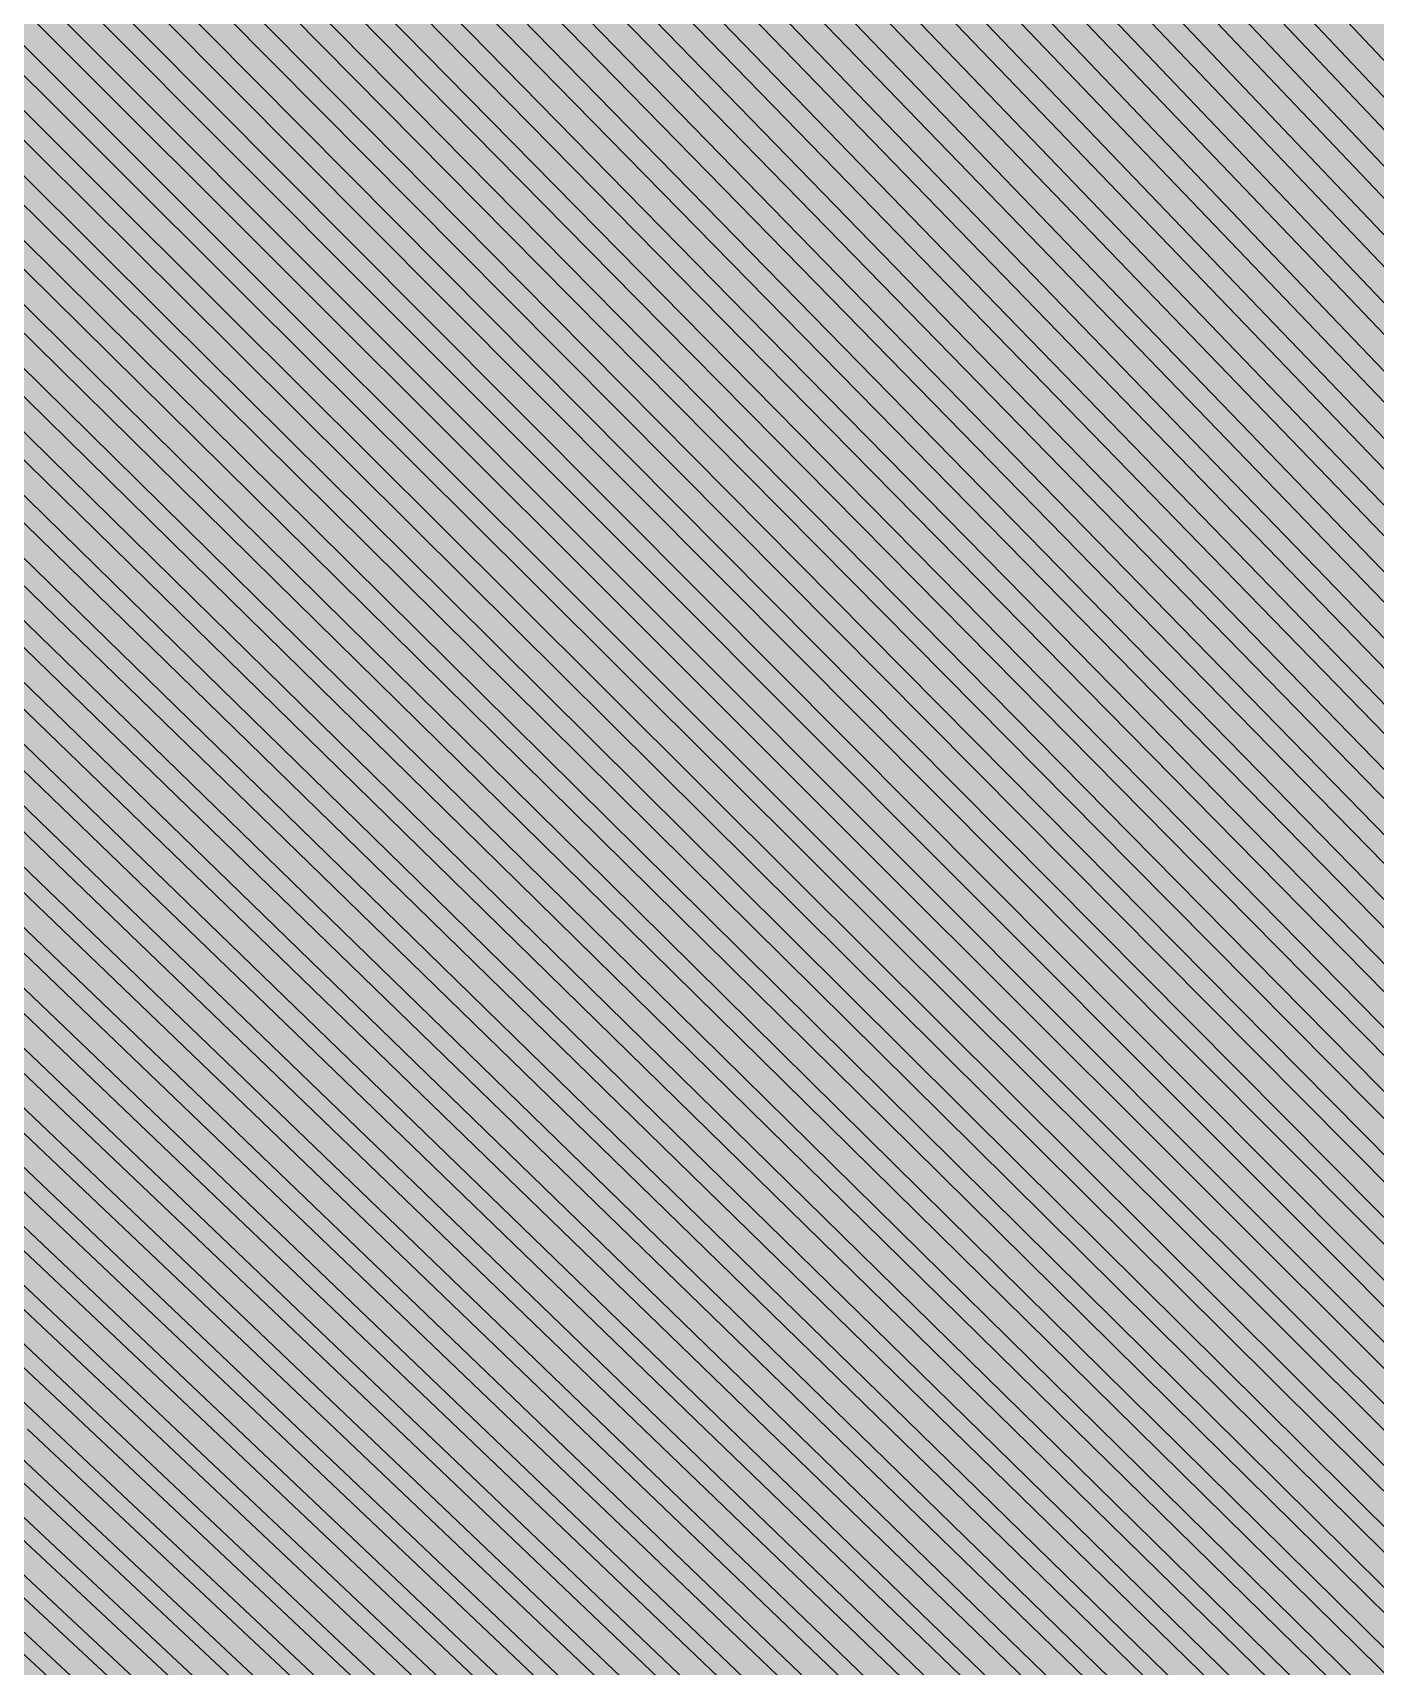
# Model space of a CAD drawing. Header units: metres. Extents: x -7231 to 10969, y -37556 to 1873.
# Drawn here: x 19.5 to 126.3, y -18392.6 to -18262.6 of the extents above; entities that cross this region are included whole.
import ezdxf

# ---------------------------------------------------------------- set-up
doc = ezdxf.new("R2010")
doc.units = ezdxf.units.M
for name, color, linetype in [('Metal1', 4, 'CONTINUOUS'), ('Metal2', 3, 'CONTINUOUS'), ('Polyimide', 7, 'CONTINUOUS')]:
    doc.layers.add(name, color=color, linetype=linetype)

msp = doc.modelspace()

# ---------------------------------------------------------------- hatches: boundary and pattern name
at = {"layer": 'Polyimide'}
msp.add_hatch(color=7, dxfattribs=at).paths.add_polyline_path([(4065.69, -468), (4066.67, -501.99), (4068.51, -535.99), (4071.41, -569.99), (4075.54, -603.99), (4081.04, -637.99), (4088.01, -671.99), (4096.52, -705.98), (4106.62, -739.98), (4118.33, -773.98), (4131.63, -807.98), (4146.49, -841.98), (4162.87, -875.98), (4180.68, -909.97), (4199.83, -943.97), (4220.22, -977.97), (4241.73, -1011.97), (4264.21, -1045.97), (4287.52, -1079.96), (4311.51, -1113.96), (4336.01, -1147.96), (4360.86, -1181.96), (4385.88, -1215.96), (4410.89, -1249.96), (4435.74, -1283.95), (4460.24, -1317.95), (4484.23, -1351.95), (4507.54, -1385.95), (4530.02, -1419.95), (4551.53, -1453.94), (4571.92, -1487.94), (4591.07, -1521.94), (4608.88, -1555.94), (4625.26, -1589.94), (4640.12, -1623.94), (4653.42, -1657.93), (4665.13, -1691.93), (4675.23, -1725.93), (4683.74, -1759.93), (4690.71, -1793.93), (4696.21, -1827.93), (4700.34, -1861.92), (4703.24, -1895.92), (4705.08, -1929.92), (4706.06, -1963.92), (4706.44, -1997.92), (4706.5, -2031.91), (4706.5, -4793.02), (4709.95, -4838.39), (4720.22, -4882.71), (4737.08, -4924.98), (4760.13, -4964.2), (4788.85, -4999.49), (4822.58, -5030.03), (4860.53, -5055.12), (4901.85, -5074.18), (4901.85, -5074.18), (4970.68, -5105.23), (5034.7, -5145.26), (5092.76, -5193.54), (5143.8, -5249.19), (5186.89, -5311.2), (5221.24, -5378.44), (5246.23, -5449.69), (5261.41, -5523.66), (5266.5, -5599), (5261.41, -5674.34), (5246.23, -5748.31), (5221.24, -5819.56), (5186.89, -5886.8), (5143.8, -5948.81), (5092.76, -6004.46), (5034.7, -6052.74), (4970.68, -6092.77), (4901.85, -6123.82), (4860.53, -6142.88), (4822.58, -6167.97), (4788.85, -6198.51), (4760.13, -6233.8), (4737.08, -6273.02), (4720.22, -6315.29), (4709.95, -6359.61), (4706.5, -6404.98), (4706.5, -9221.52), (4709.95, -9266.88), (4720.22, -9311.21), (4737.08, -9353.47), (4760.13, -9392.7), (4788.85, -9427.98), (4822.58, -9458.52), (4860.53, -9483.61), (4901.85, -9502.67), (4970.68, -9533.72), (5034.7, -9573.75), (5092.76, -9622.03), (5143.8, -9677.68), (5186.89, -9739.69), (5221.24, -9806.94), (5246.23, -9878.19), (5261.41, -9952.16), (5266.5, -10027.49), (5261.41, -10102.83), (5246.23, -10176.8), (5221.24, -10248.05), (5186.89, -10315.3), (5143.8, -10377.31), (5092.76, -10432.96), (5034.7, -10481.24), (4970.68, -10521.27), (4901.85, -10552.32), (4860.53, -10571.38), (4822.58, -10596.46), (4788.85, -10627), (4760.13, -10662.29), (4737.08, -10701.52), (4720.22, -10743.78), (4709.95, -10788.1), (4706.5, -10833.47), (4706.5, -13650.01), (4709.95, -13695.38), (4720.22, -13739.7), (4737.08, -13781.96), (4760.13, -13821.19), (4788.85, -13856.48), (4822.58, -13887.02), (4860.53, -13912.11), (4901.85, -13931.17), (4970.68, -13962.22), (5034.7, -14002.25), (5092.76, -14050.53), (5143.8, -14106.18), (5186.89, -14168.19), (5221.24, -14235.43), (5246.23, -14306.68), (5261.41, -14380.65), (5266.5, -14455.99), (5261.41, -14531.33), (5246.23, -14605.29), (5221.24, -14676.55), (5186.89, -14743.79), (5143.8, -14805.8), (5092.76, -14861.45), (5034.7, -14909.73), (4970.68, -14949.76), (4901.85, -14980.81), (4860.53, -14999.87), (4822.58, -15024.96), (4788.85, -15055.5), (4760.13, -15090.79), (4737.08, -15130.01), (4720.22, -15172.27), (4709.95, -15216.6), (4706.5, -15261.97), (4706.5, -15455.99), (4720.95, -15750.04), (4764.14, -16041.26), (4835.68, -16326.84), (4934.86, -16604.04), (5060.74, -16870.18), (5212.09, -17122.7), (5387.47, -17359.17), (5585.18, -17577.31), (5803.32, -17775.02), (6039.79, -17950.4), (6292.31, -18101.75), (6558.45, -18227.63), (6835.65, -18326.81), (7121.23, -18398.34), (7412.45, -18441.54), (7706.5, -18455.99), (9969.01, -18455.99), (10047.42, -18459.84), (10125.08, -18471.36), (10201.23, -18490.44), (10275.15, -18516.89), (10346.12, -18550.45), (10413.46, -18590.81), (10476.52, -18637.58), (10534.69, -18690.3), (10587.41, -18748.47), (10634.18, -18811.53), (10674.54, -18878.87), (10708.11, -18949.84), (10734.56, -19023.76), (10753.63, -19099.92), (10765.15, -19177.58), (10769.01, -19255.99), (10769.01, -20895.8), (10730.24, -20951.41), (10694.6, -21009.08), (10662.21, -21068.63), (10633.17, -21129.89), (10607.55, -21192.66), (10585.45, -21256.74), (10566.93, -21321.96), (10552.05, -21388.09), (10540.84, -21454.95), (10533.35, -21522.33), (10529.6, -21590.02), (10529.6, -21657.81), (10533.35, -21725.5), (10540.84, -21792.87), (10552.05, -21859.73), (10566.93, -21925.87), (10585.45, -21991.08), (10607.55, -22055.17), (10633.17, -22117.94), (10662.21, -22179.19), (10694.6, -22238.74), (10730.24, -22296.41), (10769.01, -22352.03), (10769.01, -32454.24), (10728.74, -32510.49), (10691.72, -32568.92), (10658.05, -32629.35), (10627.85, -32691.58), (10601.2, -32755.42), (10578.21, -32820.67), (10558.93, -32887.1), (10543.44, -32954.52), (10531.77, -33022.71), (10523.97, -33091.44), (10520.07, -33160.51), (10520.07, -33229.69), (10523.97, -33298.75), (10531.77, -33367.49), (10543.44, -33435.67), (10558.93, -33503.09), (10578.21, -33569.53), (10601.2, -33634.77), (10627.85, -33698.61), (10658.05, -33760.85), (10691.72, -33821.28), (10728.74, -33879.71), (10769.01, -33935.96), (10769.01, -36556), (10765.15, -36634.41), (10753.63, -36712.07), (10734.56, -36788.23), (10708.11, -36862.15), (10674.54, -36933.12), (10634.18, -37000.46), (10587.41, -37063.51), (10534.69, -37121.69), (10476.52, -37174.41), (10413.46, -37221.18), (10346.12, -37261.54), (10275.15, -37295.1), (10201.23, -37321.55), (10125.08, -37340.63), (10047.42, -37352.15), (9969.01, -37356), (-6231.01, -37356), (-6309.42, -37352.15), (-6387.08, -37340.63), (-6463.23, -37321.55), (-6537.15, -37295.1), (-6608.12, -37261.54), (-6675.46, -37221.18), (-6738.52, -37174.41), (-6796.69, -37121.69), (-6849.41, -37063.51), (-6896.18, -37000.46), (-6936.54, -36933.12), (-6970.11, -36862.15), (-6996.56, -36788.23), (-7015.63, -36712.07), (-7027.15, -36634.41), (-7031.01, -36556), (-7031.01, -33936), (-6990.74, -33879.75), (-6953.7, -33821.31), (-6920.03, -33760.88), (-6889.82, -33698.64), (-6863.18, -33634.8), (-6840.18, -33569.55), (-6820.9, -33503.11), (-6805.4, -33435.69), (-6793.74, -33367.49), (-6785.94, -33298.75), (-6782.03, -33229.68), (-6782.03, -33160.5), (-6785.94, -33091.43), (-6793.74, -33022.69), (-6805.4, -32954.5), (-6820.9, -32887.07), (-6840.18, -32820.63), (-6863.18, -32755.39), (-6889.82, -32691.54), (-6920.03, -32629.3), (-6953.7, -32568.87), (-6990.74, -32510.43), (-7031.01, -32454.18), (-7031.01, -22364.83), (-6990.74, -22308.58), (-6953.7, -22250.14), (-6920.03, -22189.71), (-6889.82, -22127.47), (-6863.18, -22063.62), (-6840.18, -21998.38), (-6820.9, -21931.94), (-6805.4, -21864.51), (-6793.74, -21796.32), (-6785.94, -21727.58), (-6782.03, -21658.51), (-6782.03, -21589.33), (-6785.94, -21520.26), (-6793.74, -21451.52), (-6805.4, -21383.32), (-6820.9, -21315.9), (-6840.18, -21249.46), (-6863.18, -21184.21), (-6889.82, -21120.37), (-6920.03, -21058.13), (-6953.7, -20997.7), (-6990.74, -20939.26), (-7031.01, -20883.01), (-7031.01, -19255.99), (-7027.15, -19177.58), (-7015.63, -19099.92), (-6996.56, -19023.76), (-6970.11, -18949.84), (-6936.54, -18878.87), (-6896.18, -18811.53), (-6849.41, -18748.47), (-6796.69, -18690.3), (-6738.52, -18637.58), (-6675.46, -18590.81), (-6608.12, -18550.45), (-6537.15, -18516.89), (-6463.23, -18490.44), (-6387.08, -18471.36), (-6309.42, -18459.84), (-6231.01, -18455.99), (-3968.5, -18455.99), (-3674.45, -18441.54), (-3383.23, -18398.34), (-3097.65, -18326.81), (-2820.45, -18227.63), (-2554.31, -18101.75), (-2301.79, -17950.4), (-2065.32, -17775.02), (-1847.18, -17577.31), (-1649.47, -17359.17), (-1474.09, -17122.7), (-1322.74, -16870.18), (-1196.86, -16604.04), (-1097.68, -16326.84), (-1026.14, -16041.26), (-982.95, -15750.04), (-968.5, -15455.99), (-968.5, -15261.97), (-971.95, -15216.6), (-982.22, -15172.27), (-999.08, -15130.01), (-1022.13, -15090.79), (-1050.85, -15055.5), (-1084.58, -15024.96), (-1122.53, -14999.87), (-1163.85, -14980.81), (-1232.68, -14949.76), (-1296.7, -14909.73), (-1354.76, -14861.45), (-1405.8, -14805.8), (-1448.89, -14743.79), (-1483.24, -14676.55), (-1508.23, -14605.29), (-1523.41, -14531.33), (-1528.5, -14455.99), (-1523.41, -14380.65), (-1508.23, -14306.68), (-1483.24, -14235.43), (-1448.89, -14168.19), (-1405.8, -14106.18), (-1354.76, -14050.53), (-1296.7, -14002.25), (-1232.68, -13962.22), (-1163.85, -13931.17), (-1122.53, -13912.11), (-1084.58, -13887.02), (-1050.85, -13856.48), (-1022.13, -13821.19), (-999.08, -13781.96), (-982.22, -13739.7), (-971.95, -13695.38), (-968.5, -13650.01), (-968.5, -12309.64), (-971.95, -12264.27), (-982.22, -12219.94), (-999.08, -12177.68), (-1022.13, -12138.46), (-1050.85, -12103.17), (-1084.58, -12072.63), (-1122.53, -12047.54), (-1163.85, -12028.48), (-1232.68, -11997.43), (-1296.7, -11957.4), (-1354.76, -11909.12), (-1405.8, -11853.47), (-1448.89, -11791.46), (-1483.24, -11724.22), (-1508.23, -11652.96), (-1523.41, -11579), (-1528.5, -11503.66), (-1523.41, -11428.32), (-1508.23, -11354.35), (-1483.24, -11283.1), (-1448.89, -11215.86), (-1405.8, -11153.85), (-1354.76, -11098.2), (-1296.7, -11049.92), (-1232.68, -11009.89), (-1163.85, -10978.84), (-1122.53, -10959.78), (-1084.58, -10934.69), (-1050.85, -10904.15), (-1022.13, -10868.86), (-999.08, -10829.63), (-982.22, -10787.37), (-971.95, -10743.05), (-968.5, -10697.68), (-968.5, -9357.31), (-971.95, -9311.94), (-982.22, -9267.62), (-999.08, -9225.35), (-1022.13, -9186.13), (-1050.85, -9150.84), (-1084.58, -9120.3), (-1122.53, -9095.21), (-1163.85, -9076.15), (-1163.85, -9076.15), (-1232.68, -9045.1), (-1296.7, -9005.07), (-1354.76, -8956.79), (-1405.8, -8901.14), (-1448.89, -8839.13), (-1483.24, -8771.89), (-1508.23, -8700.64), (-1523.41, -8626.67), (-1528.5, -8551.33), (-1523.41, -8475.99), (-1508.23, -8402.02), (-1483.24, -8330.77), (-1448.89, -8263.53), (-1405.8, -8201.52), (-1354.76, -8145.87), (-1296.7, -8097.59), (-1232.68, -8057.56), (-1163.85, -8026.51), (-1163.85, -8026.51), (-1122.53, -8007.45), (-1084.58, -7982.36), (-1050.85, -7951.82), (-1022.13, -7916.53), (-999.08, -7877.31), (-982.22, -7835.04), (-971.95, -7790.72), (-968.5, -7745.35), (-968.5, -6404.98), (-971.95, -6359.61), (-982.22, -6315.29), (-999.08, -6273.02), (-1022.13, -6233.8), (-1050.85, -6198.51), (-1084.58, -6167.97), (-1122.53, -6142.88), (-1163.85, -6123.82), (-1163.85, -6123.82), (-1232.68, -6092.77), (-1296.7, -6052.74), (-1354.76, -6004.46), (-1405.8, -5948.81), (-1448.89, -5886.8), (-1483.24, -5819.56), (-1508.23, -5748.31), (-1523.41, -5674.34), (-1528.5, -5599), (-1523.41, -5523.66), (-1508.23, -5449.69), (-1483.24, -5378.44), (-1448.89, -5311.2), (-1405.8, -5249.19), (-1354.76, -5193.54), (-1296.7, -5145.26), (-1232.68, -5105.23), (-1163.85, -5074.18), (-1163.85, -5074.18), (-1122.53, -5055.12), (-1084.58, -5030.03), (-1050.85, -4999.49), (-1022.13, -4964.2), (-999.08, -4924.98), (-982.22, -4882.71), (-971.95, -4838.39), (-968.5, -4793.02), (-968.5, -2031.91), (-968.44, -1997.92), (-968.06, -1963.92), (-967.05, -1929.92), (-965.18, -1895.92), (-962.22, -1861.92), (-958.01, -1827.93), (-952.41, -1793.93), (-945.31, -1759.93), (-936.64, -1725.93), (-926.35, -1691.93), (-914.43, -1657.93), (-900.88, -1623.94), (-885.74, -1589.94), (-869.05, -1555.94), (-850.91, -1521.94), (-831.4, -1487.94), (-810.63, -1453.94), (-788.72, -1419.95), (-765.82, -1385.95), (-742.07, -1351.95), (-717.63, -1317.95), (-692.67, -1283.95), (-667.36, -1249.96), (-641.88, -1215.96), (-616.39, -1181.96), (-591.08, -1147.96), (-566.12, -1113.96), (-541.68, -1079.96), (-517.93, -1045.97), (-495.03, -1011.97), (-473.12, -977.97), (-452.35, -943.97), (-432.84, -909.97), (-414.7, -875.98), (-398.01, -841.98), (-382.87, -807.98), (-369.32, -773.98), (-357.4, -739.98), (-347.11, -705.98), (-338.44, -671.99), (-331.34, -637.99), (-325.74, -603.99), (-321.53, -569.99), (-318.57, -535.99), (-316.7, -501.99), (-315.69, -468), (-315.31, -434), (-315.25, -400), (-315.25, 401), (-315.25, 451), (-315.25, 1644), (-270.25, 1644), (-270.03, 1637.13), (-269.35, 1630.29), (-268.23, 1623.52), (-266.67, 1616.82), (-264.68, 1610.25), (-262.26, 1603.82), (-259.42, 1597.56), (-256.18, 1591.5), (-252.55, 1585.67), (-248.55, 1580.08), (-244.19, 1574.77), (-239.5, 1569.75), (-234.48, 1565.06), (-229.17, 1560.7), (-223.58, 1556.7), (-217.75, 1553.07), (-211.69, 1549.83), (-205.43, 1546.99), (-199, 1544.57), (-192.43, 1542.58), (-185.73, 1541.02), (-178.96, 1539.9), (-172.12, 1539.22), (-165.25, 1539), (-158.38, 1539.22), (-151.54, 1539.9), (-144.77, 1541.02), (-138.07, 1542.58), (-131.5, 1544.57), (-125.07, 1546.99), (-118.81, 1549.83), (-112.75, 1553.07), (-106.92, 1556.7), (-101.33, 1560.7), (-96.02, 1565.06), (-91, 1569.75), (-86.31, 1574.77), (-81.95, 1580.08), (-77.95, 1585.67), (-74.32, 1591.5), (-71.08, 1597.56), (-68.24, 1603.82), (-65.82, 1610.25), (-63.83, 1616.82), (-62.27, 1623.52), (-61.15, 1630.29), (-60.47, 1637.13), (-60.25, 1644), (1853, 1644), (1853, 1573), (3815.25, 1573), (3815.46, 1579.54), (3816.11, 1586.05), (3817.17, 1592.51), (3818.66, 1598.88), (3820.56, 1605.14), (3822.86, 1611.27), (3825.56, 1617.23), (3828.65, 1623), (3832.1, 1628.56), (3835.91, 1633.88), (3840.07, 1638.93), (3844.54, 1643.71), (3849.32, 1648.18), (3854.37, 1652.34), (3859.69, 1656.15), (3865.25, 1659.6), (3871.02, 1662.69), (3876.98, 1665.39), (3883.11, 1667.69), (3889.37, 1669.59), (3895.74, 1671.08), (3902.2, 1672.14), (3908.71, 1672.79), (3915.25, 1673), (3921.79, 1672.79), (3928.3, 1672.14), (3934.76, 1671.08), (3941.13, 1669.59), (3947.39, 1667.69), (3953.52, 1665.39), (3959.48, 1662.69), (3965.25, 1659.6), (3970.81, 1656.15), (3976.13, 1652.34), (3981.18, 1648.18), (3985.96, 1643.71), (3990.43, 1638.93), (3994.59, 1633.88), (3998.4, 1628.56), (4001.85, 1623), (4004.94, 1617.23), (4007.64, 1611.27), (4009.94, 1605.14), (4011.84, 1598.88), (4013.33, 1592.51), (4014.39, 1586.05), (4015.04, 1579.54), (4015.25, 1573), (4065.25, 1573), (4065.25, 451), (4065.25, 401), (4065.25, -400), (4065.31, -434), (4065.69, -468)])

# ---------------------------------------------------------------- linework, layer by layer
at = {"layer": 'Metal1'}
for points in [[(0.65, -18148.74), (22.11, -18171.24), (43.56, -18193.74), (65.01, -18216.24), (86.47, -18238.74), (107.92, -18261.24), (129.37, -18283.74), (150.83, -18306.25), (172.28, -18328.75), (193.74, -18351.25), (215.19, -18373.75), (236.64, -18396.25), (258.1, -18418.75), (279.55, -18441.25), (301, -18463.75), (322.46, -18486.25), (343.91, -18508.75), (365.36, -18531.25), (386.82, -18553.75), (408.27, -18576.25), (429.72, -18598.75), (451.18, -18621.25), (472.63, -18643.76)], [(11.73, -18148.74), (33.06, -18171.24), (54.38, -18193.74), (75.71, -18216.24), (97.04, -18238.75), (118.36, -18261.25), (139.69, -18283.75), (161.02, -18306.25), (182.34, -18328.75), (203.67, -18351.25), (225, -18373.75), (246.32, -18396.25), (267.65, -18418.75), (288.97, -18441.25), (310.3, -18463.75), (331.63, -18486.25), (352.95, -18508.75), (374.28, -18531.25), (395.61, -18553.75), (416.93, -18576.26), (438.26, -18598.76), (459.59, -18621.26), (480.91, -18643.76)], [(471.18, -18645.14), (449.73, -18622.63), (428.28, -18600.13), (406.82, -18577.63), (385.37, -18555.13), (363.92, -18532.63), (342.46, -18510.13), (321.01, -18487.63), (299.56, -18465.13), (278.1, -18442.63), (256.65, -18420.13), (235.19, -18397.63), (213.74, -18375.13), (192.29, -18352.63), (170.83, -18330.13), (149.38, -18307.63), (127.93, -18285.12), (106.47, -18262.62), (85.02, -18240.12), (63.57, -18217.62), (42.11, -18195.12), (20.66, -18172.62), (-0.79, -18150.12)], [(479.46, -18645.13), (458.13, -18622.63), (436.81, -18600.13), (415.48, -18577.63), (394.15, -18555.13), (372.83, -18532.63), (351.5, -18510.13), (330.18, -18487.63), (308.85, -18465.13), (287.52, -18442.63), (266.2, -18420.13), (244.87, -18397.63), (223.54, -18375.13), (202.22, -18352.62), (180.89, -18330.12), (159.56, -18307.62), (138.24, -18285.12), (116.91, -18262.62), (95.59, -18240.12), (74.26, -18217.62), (52.93, -18195.12), (31.61, -18172.62), (10.28, -18150.12)], [(0.21, -18171.24), (21.91, -18193.74), (43.62, -18216.24), (65.33, -18238.74), (87.04, -18261.24), (108.74, -18283.74), (130.45, -18306.24), (152.16, -18328.74), (173.87, -18351.24), (195.58, -18373.74), (217.28, -18396.24), (238.99, -18418.74), (260.7, -18441.24), (282.41, -18463.75), (304.11, -18486.25), (325.82, -18508.75), (347.53, -18531.25), (369.24, -18553.75), (390.95, -18576.25), (412.65, -18598.75), (434.36, -18621.25), (456.07, -18643.75)], [(11.16, -18171.24), (32.74, -18193.74), (54.32, -18216.24), (75.9, -18238.74), (97.48, -18261.24), (119.06, -18283.74), (140.64, -18306.24), (162.22, -18328.74), (183.8, -18351.24), (205.38, -18373.74), (226.96, -18396.25), (248.54, -18418.75), (270.12, -18441.25), (291.7, -18463.75), (313.29, -18486.25), (334.87, -18508.75), (356.45, -18531.25), (378.03, -18553.75), (399.61, -18576.25), (421.19, -18598.75), (442.77, -18621.25), (464.35, -18643.75)], [(454.63, -18645.14), (432.92, -18622.64), (411.21, -18600.14), (389.51, -18577.64), (367.8, -18555.14), (346.09, -18532.64), (324.38, -18510.14), (302.67, -18487.63), (280.97, -18465.13), (259.26, -18442.63), (237.55, -18420.13), (215.84, -18397.63), (194.14, -18375.13), (172.43, -18352.63), (150.72, -18330.13), (129.01, -18307.63), (107.31, -18285.13), (85.6, -18262.63), (63.89, -18240.13), (42.18, -18217.63), (20.47, -18195.13), (-1.23, -18172.63)], [(462.91, -18645.14), (441.33, -18622.64), (419.74, -18600.14), (398.16, -18577.64), (376.58, -18555.13), (355, -18532.63), (333.42, -18510.13), (311.84, -18487.63), (290.26, -18465.13), (268.68, -18442.63), (247.1, -18420.13), (225.52, -18397.63), (203.94, -18375.13), (182.36, -18352.63), (160.78, -18330.13), (139.2, -18307.63), (117.62, -18285.13), (96.04, -18262.63), (74.45, -18240.13), (52.87, -18217.62), (31.29, -18195.12), (9.71, -18172.62)], [(0.27, -18193.73), (22.23, -18216.23), (44.19, -18238.73), (66.15, -18261.24), (88.11, -18283.74), (110.08, -18306.24), (132.04, -18328.74), (154, -18351.24), (175.96, -18373.74), (197.92, -18396.24), (219.89, -18418.74), (241.85, -18441.24), (263.81, -18463.74), (285.77, -18486.24), (307.73, -18508.74), (329.7, -18531.24), (351.66, -18553.74), (373.62, -18576.24), (395.58, -18598.75), (417.54, -18621.25), (439.51, -18643.75)], [(11.09, -18193.74), (32.92, -18216.24), (54.76, -18238.74), (76.59, -18261.24), (98.43, -18283.74), (120.26, -18306.24), (142.1, -18328.74), (163.93, -18351.24), (185.77, -18373.74), (207.6, -18396.24), (229.44, -18418.74), (251.27, -18441.24), (273.11, -18463.74), (294.94, -18486.24), (316.78, -18508.74), (338.61, -18531.25), (360.45, -18553.75), (382.28, -18576.25), (404.12, -18598.75), (425.95, -18621.25), (447.79, -18643.75)], [(438.07, -18645.14), (416.11, -18622.64), (394.15, -18600.14), (372.19, -18577.64), (350.23, -18555.14), (328.26, -18532.64), (306.3, -18510.14), (284.34, -18487.64), (262.38, -18465.14), (240.42, -18442.64), (218.45, -18420.14), (196.49, -18397.64), (174.53, -18375.14), (152.57, -18352.63), (130.61, -18330.13), (108.64, -18307.63), (86.68, -18285.13), (64.72, -18262.63), (42.76, -18240.13), (20.8, -18217.63), (-1.17, -18195.13)], [(446.35, -18645.14), (424.52, -18622.64), (402.68, -18600.14), (380.85, -18577.64), (359.01, -18555.14), (337.18, -18532.64), (315.34, -18510.14), (293.51, -18487.64), (271.67, -18465.14), (249.84, -18442.64), (228, -18420.13), (206.17, -18397.63), (184.33, -18375.13), (162.5, -18352.63), (140.66, -18330.13), (118.83, -18307.63), (96.99, -18285.13), (75.16, -18262.63), (53.32, -18240.13), (31.49, -18217.63), (9.65, -18195.13)], [(0.83, -18216.23), (23.05, -18238.73), (45.27, -18261.23), (67.48, -18283.73), (89.7, -18306.23), (111.92, -18328.73), (134.13, -18351.23), (156.35, -18373.73), (178.56, -18396.24), (200.78, -18418.74), (223, -18441.24), (245.21, -18463.74), (267.43, -18486.24), (289.65, -18508.74), (311.86, -18531.24), (334.08, -18553.74), (356.3, -18576.24), (378.51, -18598.74), (400.73, -18621.24), (422.94, -18643.74)], [(11.53, -18216.23), (33.62, -18238.73), (55.71, -18261.23), (77.8, -18283.73), (99.89, -18306.23), (121.98, -18328.74), (144.07, -18351.24), (166.16, -18373.74), (188.24, -18396.24), (210.33, -18418.74), (232.42, -18441.24), (254.51, -18463.74), (276.6, -18486.24), (298.69, -18508.74), (320.78, -18531.24), (342.87, -18553.74), (364.96, -18576.24), (387.05, -18598.74), (409.14, -18621.24), (431.23, -18643.74)], [(421.52, -18645.15), (399.3, -18622.65), (377.09, -18600.15), (354.87, -18577.65), (332.66, -18555.15), (310.44, -18532.64), (288.22, -18510.14), (266.01, -18487.64), (243.79, -18465.14), (221.57, -18442.64), (199.36, -18420.14), (177.14, -18397.64), (154.93, -18375.14), (132.71, -18352.64), (110.49, -18330.14), (88.28, -18307.64), (66.06, -18285.14), (43.84, -18262.64), (21.63, -18240.14), (-0.59, -18217.63)], [(429.8, -18645.15), (407.71, -18622.65), (385.62, -18600.14), (363.53, -18577.64), (341.44, -18555.14), (319.35, -18532.64), (297.26, -18510.14), (275.17, -18487.64), (253.08, -18465.14), (231, -18442.64), (208.91, -18420.14), (186.82, -18397.64), (164.73, -18375.14), (142.64, -18352.64), (120.55, -18330.14), (98.46, -18307.64), (76.37, -18285.13), (54.28, -18262.63), (32.19, -18240.13), (10.1, -18217.63)], [(1.91, -18238.73), (24.38, -18261.23), (46.85, -18283.73), (69.32, -18306.23), (91.79, -18328.73), (114.26, -18351.23), (136.74, -18373.73), (159.21, -18396.23), (181.68, -18418.73), (204.15, -18441.23), (226.62, -18463.73), (249.09, -18486.23), (271.56, -18508.73), (294.03, -18531.24), (316.5, -18553.74), (338.97, -18576.24), (361.44, -18598.74), (383.91, -18621.24), (406.38, -18643.74)], [(12.48, -18238.73), (34.82, -18261.23), (57.17, -18283.73), (79.51, -18306.23), (101.86, -18328.73), (124.2, -18351.23), (146.54, -18373.73), (168.89, -18396.23), (191.23, -18418.73), (213.57, -18441.23), (235.92, -18463.74), (258.26, -18486.24), (280.6, -18508.74), (302.95, -18531.24), (325.29, -18553.74), (347.63, -18576.24), (369.98, -18598.74), (392.32, -18621.24), (414.66, -18643.74)], [(404.97, -18645.15), (382.5, -18622.65), (360.03, -18600.15), (337.56, -18577.65), (315.08, -18555.15), (292.61, -18532.65), (270.14, -18510.15), (247.67, -18487.65), (225.2, -18465.15), (202.73, -18442.65), (180.26, -18420.15), (157.79, -18397.64), (135.32, -18375.14), (112.85, -18352.64), (90.38, -18330.14), (67.91, -18307.64), (45.44, -18285.14), (22.97, -18262.64), (0.5, -18240.14)], [(413.24, -18645.15), (390.9, -18622.65), (368.56, -18600.15), (346.21, -18577.65), (323.87, -18555.15), (301.53, -18532.65), (279.18, -18510.15), (256.84, -18487.65), (234.5, -18465.14), (212.15, -18442.64), (189.81, -18420.14), (167.47, -18397.64), (145.12, -18375.14), (122.78, -18352.64), (100.44, -18330.14), (78.09, -18307.64), (55.75, -18285.14), (33.41, -18262.64), (11.06, -18240.14)], [(3.5, -18261.22), (26.22, -18283.72), (48.95, -18306.22), (71.67, -18328.73), (94.4, -18351.23), (117.12, -18373.73), (139.85, -18396.23), (162.57, -18418.73), (185.3, -18441.23), (208.02, -18463.73), (230.75, -18486.23), (253.47, -18508.73), (276.2, -18531.23), (298.92, -18553.73), (321.65, -18576.23), (344.37, -18598.73), (367.09, -18621.23), (389.82, -18643.73)], [(13.94, -18261.23), (36.54, -18283.73), (59.14, -18306.23), (81.73, -18328.73), (104.33, -18351.23), (126.93, -18373.73), (149.53, -18396.23), (172.12, -18418.73), (194.72, -18441.23), (217.32, -18463.73), (239.92, -18486.23), (262.51, -18508.73), (285.11, -18531.23), (307.71, -18553.73), (330.31, -18576.23), (352.91, -18598.74), (375.5, -18621.24), (398.1, -18643.74)], [(388.41, -18645.16), (365.69, -18622.66), (342.96, -18600.15), (320.24, -18577.65), (297.51, -18555.15), (274.79, -18532.65), (252.06, -18510.15), (229.34, -18487.65), (206.61, -18465.15), (183.89, -18442.65), (161.16, -18420.15), (138.44, -18397.65), (115.71, -18375.15), (92.99, -18352.65), (70.27, -18330.15), (47.54, -18307.65), (24.82, -18285.15), (2.09, -18262.64)], [(396.69, -18645.15), (374.09, -18622.65), (351.49, -18600.15), (328.9, -18577.65), (306.3, -18555.15), (283.7, -18532.65), (261.1, -18510.15), (238.51, -18487.65), (215.91, -18465.15), (193.31, -18442.65), (170.71, -18420.15), (148.12, -18397.65), (125.52, -18375.15), (102.92, -18352.65), (80.32, -18330.14), (57.72, -18307.64), (35.13, -18285.14), (12.53, -18262.64)], [(5.59, -18283.72), (28.57, -18306.22), (51.55, -18328.72), (74.53, -18351.22), (97.51, -18373.72), (120.49, -18396.22), (143.47, -18418.72), (166.45, -18441.22), (189.43, -18463.73), (212.4, -18486.23), (235.38, -18508.73), (258.36, -18531.23), (281.34, -18553.73), (304.32, -18576.23), (327.3, -18598.73), (350.28, -18621.23), (373.26, -18643.73)], [(15.91, -18283.72), (38.76, -18306.22), (61.61, -18328.72), (84.46, -18351.22), (107.32, -18373.72), (130.17, -18396.23), (153.02, -18418.73), (175.87, -18441.23), (198.72, -18463.73), (221.58, -18486.23), (244.43, -18508.73), (267.28, -18531.23), (290.13, -18553.73), (312.98, -18576.23), (335.83, -18598.73), (358.69, -18621.23), (381.54, -18643.73)], [(371.86, -18645.16), (348.88, -18622.66), (325.9, -18600.16), (302.92, -18577.66), (279.94, -18555.16), (256.96, -18532.66), (233.98, -18510.16), (211, -18487.66), (188.03, -18465.15), (165.05, -18442.65), (142.07, -18420.15), (119.09, -18397.65), (96.11, -18375.15), (73.13, -18352.65), (50.15, -18330.15), (27.17, -18307.65), (4.19, -18285.15)], [(380.14, -18645.16), (357.28, -18622.66), (334.43, -18600.16), (311.58, -18577.66), (288.73, -18555.16), (265.88, -18532.65), (243.02, -18510.15), (220.17, -18487.65), (197.32, -18465.15), (174.47, -18442.65), (151.62, -18420.15), (128.76, -18397.65), (105.91, -18375.15), (83.06, -18352.65), (60.21, -18330.15), (37.36, -18307.65), (14.5, -18285.15)], [(-1.99, -18306.21), (21.37, -18328.72), (44.73, -18351.22), (68.09, -18373.72), (91.45, -18396.22), (114.81, -18418.72), (138.17, -18441.22), (161.53, -18463.72), (184.89, -18486.22), (208.25, -18508.72), (231.61, -18531.22), (254.97, -18553.72), (278.33, -18576.22), (301.69, -18598.72), (325.05, -18621.22), (348.41, -18643.73)], [(8.2, -18306.22), (31.43, -18328.72), (54.66, -18351.22), (77.9, -18373.72), (101.13, -18396.22), (124.36, -18418.72), (147.6, -18441.22), (170.83, -18463.72), (194.06, -18486.22), (217.3, -18508.72), (240.53, -18531.22), (263.76, -18553.72), (287, -18576.22), (310.23, -18598.73), (333.46, -18621.23), (356.7, -18643.73)], [(18.38, -18306.22), (41.49, -18328.72), (64.6, -18351.22), (87.7, -18373.72), (110.81, -18396.22), (133.91, -18418.72), (157.02, -18441.22), (180.13, -18463.72), (203.23, -18486.22), (226.34, -18508.72), (249.45, -18531.23), (272.55, -18553.73), (295.66, -18576.23), (318.76, -18598.73), (341.87, -18621.23), (364.98, -18643.73)], [(347.03, -18645.17), (323.67, -18622.66), (300.31, -18600.16), (276.95, -18577.66), (253.59, -18555.16), (230.22, -18532.66), (206.86, -18510.16), (183.5, -18487.66), (160.14, -18465.16), (136.78, -18442.66), (113.42, -18420.16), (90.06, -18397.66), (66.7, -18375.16), (43.34, -18352.66), (19.98, -18330.16), (-3.38, -18307.66)], [(355.3, -18645.16), (332.07, -18622.66), (308.84, -18600.16), (285.6, -18577.66), (262.37, -18555.16), (239.14, -18532.66), (215.9, -18510.16), (192.67, -18487.66), (169.44, -18465.16), (146.2, -18442.66), (122.97, -18420.16), (99.74, -18397.66), (76.5, -18375.16), (53.27, -18352.65), (30.04, -18330.15), (6.8, -18307.65)], [(363.58, -18645.16), (340.48, -18622.66), (317.37, -18600.16), (294.26, -18577.66), (271.16, -18555.16), (248.05, -18532.66), (224.94, -18510.16), (201.84, -18487.66), (178.73, -18465.16), (155.63, -18442.66), (132.52, -18420.15), (109.41, -18397.65), (86.31, -18375.15), (63.2, -18352.65), (40.09, -18330.15), (16.99, -18307.65)], [(1.25, -18328.71), (24.86, -18351.21), (48.48, -18373.71), (72.09, -18396.21), (95.71, -18418.71), (119.32, -18441.22), (142.93, -18463.72), (166.55, -18486.22), (190.16, -18508.72), (213.78, -18531.22), (237.39, -18553.72), (261.01, -18576.22), (284.62, -18598.72), (308.24, -18621.22), (331.85, -18643.72)], [(11.31, -18328.71), (34.79, -18351.21), (58.28, -18373.72), (81.77, -18396.22), (105.26, -18418.72), (128.75, -18441.22), (152.23, -18463.72), (175.72, -18486.22), (199.21, -18508.72), (222.7, -18531.22), (246.18, -18553.72), (269.67, -18576.22), (293.16, -18598.72), (316.65, -18621.22), (340.13, -18643.72)], [(330.47, -18645.17), (306.86, -18622.67), (283.24, -18600.17), (259.63, -18577.67), (236.01, -18555.17), (212.4, -18532.67), (188.78, -18510.17), (165.17, -18487.66), (141.55, -18465.16), (117.94, -18442.66), (94.33, -18420.16), (70.71, -18397.66), (47.1, -18375.16), (23.48, -18352.66), (-0.13, -18330.16)], [(338.75, -18645.17), (315.26, -18622.67), (291.77, -18600.17), (268.29, -18577.67), (244.8, -18555.16), (221.31, -18532.66), (197.82, -18510.16), (174.34, -18487.66), (150.85, -18465.16), (127.36, -18442.66), (103.87, -18420.16), (80.39, -18397.66), (56.9, -18375.16), (33.41, -18352.66), (9.92, -18330.16)], [(4.99, -18351.21), (28.86, -18373.71), (52.73, -18396.21), (76.6, -18418.71), (100.47, -18441.21), (124.34, -18463.71), (148.21, -18486.21), (172.08, -18508.71), (195.95, -18531.21), (219.81, -18553.71), (243.68, -18576.22), (267.55, -18598.72), (291.42, -18621.22), (315.29, -18643.72)], [(14.93, -18351.21), (38.67, -18373.71), (62.41, -18396.21), (86.15, -18418.71), (109.89, -18441.21), (133.64, -18463.71), (157.38, -18486.21), (181.12, -18508.72), (204.86, -18531.22), (228.6, -18553.72), (252.35, -18576.22), (276.09, -18598.72), (299.83, -18621.22), (323.57, -18643.72)], [(313.92, -18645.17), (290.05, -18622.67), (266.18, -18600.17), (242.31, -18577.67), (218.44, -18555.17), (194.57, -18532.67), (170.7, -18510.17), (146.84, -18487.67), (122.97, -18465.17), (99.1, -18442.67), (75.23, -18420.17), (51.36, -18397.67), (27.49, -18375.16), (3.62, -18352.66)], [(322.2, -18645.17), (298.45, -18622.67), (274.71, -18600.17), (250.97, -18577.67), (227.23, -18555.17), (203.49, -18532.67), (179.74, -18510.17), (156, -18487.67), (132.26, -18465.17), (108.52, -18442.67), (84.78, -18420.16), (61.04, -18397.66), (37.29, -18375.16), (13.55, -18352.66)], [(-0.56, -18373.7), (23.69, -18396.2), (47.94, -18418.71), (72.19, -18441.21), (96.44, -18463.71), (120.69, -18486.21), (144.95, -18508.71), (169.2, -18531.21), (193.45, -18553.71), (217.7, -18576.21), (241.95, -18598.71), (266.2, -18621.21), (290.45, -18643.71)], [(9.25, -18373.71), (33.37, -18396.21), (57.5, -18418.71), (81.62, -18441.21), (105.74, -18463.71), (129.87, -18486.21), (153.99, -18508.71), (178.11, -18531.21), (202.24, -18553.71), (226.36, -18576.21), (250.48, -18598.71), (274.61, -18621.21), (298.73, -18643.71)], [(19.06, -18373.71), (43.05, -18396.21), (67.05, -18418.71), (91.04, -18441.21), (115.04, -18463.71), (139.04, -18486.21), (163.03, -18508.71), (187.03, -18531.21), (211.02, -18553.71), (235.02, -18576.21), (259.02, -18598.71), (283.01, -18621.22), (307.01, -18643.72)], [(297.36, -18645.18), (273.24, -18622.68), (249.12, -18600.18), (224.99, -18577.67), (200.87, -18555.17), (176.75, -18532.67), (152.62, -18510.17), (128.5, -18487.67), (104.38, -18465.17), (80.25, -18442.67), (56.13, -18420.17), (32.01, -18397.67), (7.89, -18375.17)], [(305.64, -18645.17), (281.65, -18622.67), (257.65, -18600.17), (233.65, -18577.67), (209.66, -18555.17), (185.66, -18532.67), (161.66, -18510.17), (137.67, -18487.67), (113.67, -18465.17), (89.68, -18442.67), (65.68, -18420.17), (41.68, -18397.67), (17.69, -18375.17)]]:
    msp.add_lwpolyline(points, dxfattribs=at)
at = {"layer": 'Metal2'}
for points in [[(6.19, -18148.74), (27.58, -18171.24), (48.97, -18193.74), (70.36, -18216.24), (91.75, -18238.74), (113.14, -18261.24), (134.53, -18283.75), (155.92, -18306.25), (177.31, -18328.75), (198.7, -18351.25), (220.09, -18373.75), (241.48, -18396.25), (262.87, -18418.75), (284.26, -18441.25), (305.65, -18463.75), (327.04, -18486.25), (348.43, -18508.75), (369.82, -18531.25), (391.21, -18553.75), (412.6, -18576.25), (433.99, -18598.75), (455.38, -18621.26), (476.77, -18643.76)], [(17.27, -18148.74), (38.53, -18171.24), (59.8, -18193.74), (81.06, -18216.25), (102.32, -18238.75), (123.58, -18261.25), (144.85, -18283.75), (166.11, -18306.25), (187.37, -18328.75), (208.64, -18351.25), (229.9, -18373.75), (251.16, -18396.25), (272.42, -18418.75), (293.69, -18441.25), (314.95, -18463.75), (336.21, -18486.25), (357.48, -18508.75), (378.74, -18531.26), (400, -18553.76), (421.26, -18576.26), (442.53, -18598.76), (463.79, -18621.26), (485.05, -18643.76)], [(475.32, -18645.13), (453.93, -18622.63), (432.54, -18600.13), (411.15, -18577.63), (389.76, -18555.13), (368.37, -18532.63), (346.98, -18510.13), (325.59, -18487.63), (304.2, -18465.13), (282.81, -18442.63), (261.42, -18420.13), (240.03, -18397.63), (218.64, -18375.13), (197.25, -18352.63), (175.86, -18330.12), (154.47, -18307.62), (133.08, -18285.12), (111.69, -18262.62), (90.3, -18240.12), (68.91, -18217.62), (47.52, -18195.12), (26.13, -18172.62), (4.74, -18150.12)], [(483.6, -18645.13), (462.34, -18622.63), (441.07, -18600.13), (419.81, -18577.63), (398.55, -18555.13), (377.28, -18532.63), (356.02, -18510.13), (334.76, -18487.63), (313.5, -18465.13), (292.23, -18442.63), (270.97, -18420.13), (249.71, -18397.62), (228.45, -18375.12), (207.18, -18352.62), (185.92, -18330.12), (164.66, -18307.62), (143.39, -18285.12), (122.13, -18262.62), (100.87, -18240.12), (79.61, -18217.62), (58.34, -18195.12), (37.08, -18172.62), (15.82, -18150.12)], [(5.68, -18171.24), (27.33, -18193.74), (48.97, -18216.24), (70.61, -18238.74), (92.26, -18261.24), (113.9, -18283.74), (135.55, -18306.24), (157.19, -18328.74), (178.83, -18351.24), (200.48, -18373.74), (222.12, -18396.24), (243.77, -18418.75), (265.41, -18441.25), (287.06, -18463.75), (308.7, -18486.25), (330.34, -18508.75), (351.99, -18531.25), (373.63, -18553.75), (395.28, -18576.25), (416.92, -18598.75), (438.56, -18621.25), (460.21, -18643.75)], [(16.63, -18171.24), (38.15, -18193.74), (59.67, -18216.24), (81.18, -18238.74), (102.7, -18261.24), (124.22, -18283.74), (145.73, -18306.24), (167.25, -18328.74), (188.77, -18351.25), (210.29, -18373.75), (231.8, -18396.25), (253.32, -18418.75), (274.84, -18441.25), (296.35, -18463.75), (317.87, -18486.25), (339.39, -18508.75), (360.9, -18531.25), (382.42, -18553.75), (403.94, -18576.25), (425.46, -18598.75), (446.97, -18621.25), (468.49, -18643.75)], [(458.77, -18645.14), (437.12, -18622.64), (415.48, -18600.14), (393.83, -18577.64), (372.19, -18555.14), (350.55, -18532.64), (328.9, -18510.13), (307.26, -18487.63), (285.61, -18465.13), (263.97, -18442.63), (242.33, -18420.13), (220.68, -18397.63), (199.04, -18375.13), (177.39, -18352.63), (155.75, -18330.13), (134.1, -18307.63), (112.46, -18285.13), (90.82, -18262.63), (69.17, -18240.13), (47.53, -18217.63), (25.88, -18195.12), (4.24, -18172.62)], [(467.04, -18645.14), (445.53, -18622.64), (424.01, -18600.14), (402.49, -18577.63), (380.98, -18555.13), (359.46, -18532.63), (337.94, -18510.13), (316.43, -18487.63), (294.91, -18465.13), (273.39, -18442.63), (251.87, -18420.13), (230.36, -18397.63), (208.84, -18375.13), (187.32, -18352.63), (165.81, -18330.13), (144.29, -18307.63), (122.77, -18285.13), (101.25, -18262.62), (79.74, -18240.12), (58.22, -18217.62), (36.7, -18195.12), (15.19, -18172.62)], [(5.68, -18193.73), (27.58, -18216.23), (49.47, -18238.74), (71.37, -18261.24), (93.27, -18283.74), (115.17, -18306.24), (137.07, -18328.74), (158.97, -18351.24), (180.87, -18373.74), (202.76, -18396.24), (224.66, -18418.74), (246.56, -18441.24), (268.46, -18463.74), (290.36, -18486.24), (312.26, -18508.74), (334.15, -18531.24), (356.05, -18553.75), (377.95, -18576.25), (399.85, -18598.75), (421.75, -18621.25), (443.65, -18643.75)], [(16.5, -18193.74), (38.27, -18216.24), (60.04, -18238.74), (81.82, -18261.24), (103.59, -18283.74), (125.36, -18306.24), (147.13, -18328.74), (168.9, -18351.24), (190.67, -18373.74), (212.44, -18396.24), (234.21, -18418.74), (255.99, -18441.24), (277.76, -18463.74), (299.53, -18486.25), (321.3, -18508.75), (343.07, -18531.25), (364.84, -18553.75), (386.61, -18576.25), (408.39, -18598.75), (430.16, -18621.25), (451.93, -18643.75)], [(442.21, -18645.14), (420.31, -18622.64), (398.42, -18600.14), (376.52, -18577.64), (354.62, -18555.14), (332.72, -18532.64), (310.82, -18510.14), (288.92, -18487.64), (267.03, -18465.14), (245.13, -18442.64), (223.23, -18420.14), (201.33, -18397.64), (179.43, -18375.13), (157.53, -18352.63), (135.64, -18330.13), (113.74, -18307.63), (91.84, -18285.13), (69.94, -18262.63), (48.04, -18240.13), (26.14, -18217.63), (4.24, -18195.13)], [(450.49, -18645.14), (428.72, -18622.64), (406.95, -18600.14), (385.18, -18577.64), (363.41, -18555.14), (341.63, -18532.64), (319.86, -18510.14), (298.09, -18487.64), (276.32, -18465.14), (254.55, -18442.63), (232.78, -18420.13), (211.01, -18397.63), (189.23, -18375.13), (167.46, -18352.63), (145.69, -18330.13), (123.92, -18307.63), (102.15, -18285.13), (80.38, -18262.63), (58.61, -18240.13), (36.84, -18217.63), (15.06, -18195.13)], [(6.18, -18216.23), (28.34, -18238.73), (50.49, -18261.23), (72.64, -18283.73), (94.79, -18306.23), (116.95, -18328.73), (139.1, -18351.23), (161.25, -18373.74), (183.4, -18396.24), (205.56, -18418.74), (227.71, -18441.24), (249.86, -18463.74), (272.02, -18486.24), (294.17, -18508.74), (316.32, -18531.24), (338.47, -18553.74), (360.63, -18576.24), (382.78, -18598.74), (404.93, -18621.24), (427.08, -18643.74)], [(16.88, -18216.23), (38.91, -18238.73), (60.93, -18261.23), (82.96, -18283.73), (104.98, -18306.24), (127.01, -18328.74), (149.03, -18351.24), (171.06, -18373.74), (193.08, -18396.24), (215.11, -18418.74), (237.14, -18441.24), (259.16, -18463.74), (281.19, -18486.24), (303.21, -18508.74), (325.24, -18531.24), (347.26, -18553.74), (369.29, -18576.24), (391.31, -18598.74), (413.34, -18621.25), (435.37, -18643.75)], [(425.66, -18645.15), (403.51, -18622.65), (381.35, -18600.15), (359.2, -18577.64), (337.05, -18555.14), (314.9, -18532.64), (292.74, -18510.14), (270.59, -18487.64), (248.44, -18465.14), (226.28, -18442.64), (204.13, -18420.14), (181.98, -18397.64), (159.83, -18375.14), (137.67, -18352.64), (115.52, -18330.14), (93.37, -18307.64), (71.22, -18285.14), (49.06, -18262.64), (26.91, -18240.13), (4.76, -18217.63)], [(433.94, -18645.14), (411.91, -18622.64), (389.89, -18600.14), (367.86, -18577.64), (345.83, -18555.14), (323.81, -18532.64), (301.78, -18510.14), (279.76, -18487.64), (257.73, -18465.14), (235.71, -18442.64), (213.68, -18420.14), (191.66, -18397.64), (169.63, -18375.14), (147.6, -18352.64), (125.58, -18330.14), (103.55, -18307.63), (81.53, -18285.13), (59.5, -18262.63), (37.48, -18240.13), (15.45, -18217.63)], [(7.2, -18238.73), (29.6, -18261.23), (52.01, -18283.73), (74.42, -18306.23), (96.82, -18328.73), (119.23, -18351.23), (141.64, -18373.73), (164.05, -18396.23), (186.45, -18418.73), (208.86, -18441.23), (231.27, -18463.73), (253.67, -18486.23), (276.08, -18508.74), (298.49, -18531.24), (320.89, -18553.74), (343.3, -18576.24), (365.71, -18598.74), (388.12, -18621.24), (410.52, -18643.74)], [(17.77, -18238.73), (40.05, -18261.23), (62.33, -18283.73), (84.61, -18306.23), (106.89, -18328.73), (129.17, -18351.23), (151.45, -18373.73), (173.73, -18396.23), (196.01, -18418.73), (218.28, -18441.24), (240.56, -18463.74), (262.84, -18486.24), (285.12, -18508.74), (307.4, -18531.24), (329.68, -18553.74), (351.96, -18576.24), (374.24, -18598.74), (396.52, -18621.24), (418.8, -18643.74)], [(409.11, -18645.15), (386.7, -18622.65), (364.29, -18600.15), (341.88, -18577.65), (319.48, -18555.15), (297.07, -18532.65), (274.66, -18510.15), (252.26, -18487.65), (229.85, -18465.15), (207.44, -18442.64), (185.04, -18420.14), (162.63, -18397.64), (140.22, -18375.14), (117.81, -18352.64), (95.41, -18330.14), (73, -18307.64), (50.59, -18285.14), (28.19, -18262.64), (5.78, -18240.14)], [(417.38, -18645.15), (395.1, -18622.65), (372.82, -18600.15), (350.54, -18577.65), (328.26, -18555.15), (305.98, -18532.65), (283.7, -18510.14), (261.42, -18487.64), (239.14, -18465.14), (216.86, -18442.64), (194.58, -18420.14), (172.3, -18397.64), (150.02, -18375.14), (127.74, -18352.64), (105.46, -18330.14), (83.18, -18307.64), (60.9, -18285.14), (38.62, -18262.64), (16.35, -18240.14)], [(-1.72, -18261.22), (21.07, -18283.72), (43.85, -18306.22), (66.64, -18328.72), (89.43, -18351.22), (112.22, -18373.73), (135.01, -18396.23), (157.8, -18418.73), (180.58, -18441.23), (203.37, -18463.73), (226.16, -18486.23), (248.95, -18508.73), (271.74, -18531.23), (294.53, -18553.73), (317.31, -18576.23), (340.1, -18598.73), (362.89, -18621.23), (385.68, -18643.73)], [(8.72, -18261.22), (31.38, -18283.72), (54.04, -18306.23), (76.7, -18328.73), (99.36, -18351.23), (122.03, -18373.73), (144.69, -18396.23), (167.35, -18418.73), (190.01, -18441.23), (212.67, -18463.73), (235.33, -18486.23), (257.99, -18508.73), (280.65, -18531.23), (303.32, -18553.73), (325.98, -18576.23), (348.64, -18598.73), (371.3, -18621.24), (393.96, -18643.74)], [(19.16, -18261.23), (41.7, -18283.73), (64.23, -18306.23), (86.76, -18328.73), (109.3, -18351.23), (131.83, -18373.73), (154.37, -18396.23), (176.9, -18418.73), (199.43, -18441.23), (221.97, -18463.73), (244.5, -18486.23), (267.04, -18508.73), (289.57, -18531.23), (312.1, -18553.73), (334.64, -18576.24), (357.17, -18598.74), (379.71, -18621.24), (402.24, -18643.74)], [(384.27, -18645.16), (361.49, -18622.66), (338.7, -18600.16), (315.91, -18577.65), (293.12, -18555.15), (270.33, -18532.65), (247.54, -18510.15), (224.76, -18487.65), (201.97, -18465.15), (179.18, -18442.65), (156.39, -18420.15), (133.6, -18397.65), (110.81, -18375.15), (88.03, -18352.65), (65.24, -18330.15), (42.45, -18307.65), (19.66, -18285.15), (-3.13, -18262.65)], [(392.55, -18645.15), (369.89, -18622.65), (347.23, -18600.15), (324.57, -18577.65), (301.91, -18555.15), (279.24, -18532.65), (256.58, -18510.15), (233.92, -18487.65), (211.26, -18465.15), (188.6, -18442.65), (165.94, -18420.15), (143.28, -18397.65), (120.62, -18375.15), (97.95, -18352.65), (75.29, -18330.15), (52.63, -18307.64), (29.97, -18285.14), (7.31, -18262.64)], [(400.83, -18645.15), (378.29, -18622.65), (355.76, -18600.15), (333.23, -18577.65), (310.69, -18555.15), (288.16, -18532.65), (265.62, -18510.15), (243.09, -18487.65), (220.56, -18465.15), (198.02, -18442.65), (175.49, -18420.15), (152.95, -18397.65), (130.42, -18375.14), (107.88, -18352.64), (85.35, -18330.14), (62.82, -18307.64), (40.28, -18285.14), (17.75, -18262.64)], [(0.43, -18283.72), (23.48, -18306.22), (46.52, -18328.72), (69.56, -18351.22), (92.61, -18373.72), (115.65, -18396.22), (138.69, -18418.72), (161.73, -18441.22), (184.78, -18463.72), (207.82, -18486.23), (230.86, -18508.73), (253.9, -18531.23), (276.95, -18553.73), (299.99, -18576.23), (323.03, -18598.73), (346.07, -18621.23), (369.12, -18643.73)], [(10.75, -18283.72), (33.67, -18306.22), (56.58, -18328.72), (79.5, -18351.22), (102.41, -18373.72), (125.33, -18396.22), (148.24, -18418.72), (171.16, -18441.23), (194.07, -18463.73), (216.99, -18486.23), (239.91, -18508.73), (262.82, -18531.23), (285.74, -18553.73), (308.65, -18576.23), (331.57, -18598.73), (354.48, -18621.23), (377.4, -18643.73)], [(367.72, -18645.16), (344.68, -18622.66), (321.63, -18600.16), (298.59, -18577.66), (275.55, -18555.16), (252.51, -18532.66), (229.46, -18510.16), (206.42, -18487.66), (183.38, -18465.16), (160.34, -18442.65), (137.29, -18420.15), (114.25, -18397.65), (91.21, -18375.15), (68.17, -18352.65), (45.12, -18330.15), (22.08, -18307.65), (-0.96, -18285.15)], [(376, -18645.16), (353.08, -18622.66), (330.17, -18600.16), (307.25, -18577.66), (284.33, -18555.16), (261.42, -18532.66), (238.5, -18510.15), (215.59, -18487.65), (192.67, -18465.15), (169.76, -18442.65), (146.84, -18420.15), (123.93, -18397.65), (101.01, -18375.15), (78.1, -18352.65), (55.18, -18330.15), (32.26, -18307.65), (9.35, -18285.15)], [(3.1, -18306.22), (26.4, -18328.72), (49.7, -18351.22), (72.99, -18373.72), (96.29, -18396.22), (119.59, -18418.72), (142.88, -18441.22), (166.18, -18463.72), (189.48, -18486.22), (212.77, -18508.72), (236.07, -18531.22), (259.37, -18553.72), (282.66, -18576.22), (305.96, -18598.72), (329.26, -18621.23), (352.56, -18643.73)], [(13.29, -18306.22), (36.46, -18328.72), (59.63, -18351.22), (82.8, -18373.72), (105.97, -18396.22), (129.14, -18418.72), (152.31, -18441.22), (175.48, -18463.72), (198.65, -18486.22), (221.82, -18508.72), (244.99, -18531.22), (268.16, -18553.73), (291.33, -18576.23), (314.5, -18598.73), (337.67, -18621.23), (360.84, -18643.73)], [(351.17, -18645.16), (327.87, -18622.66), (304.57, -18600.16), (281.27, -18577.66), (257.98, -18555.16), (234.68, -18532.66), (211.38, -18510.16), (188.09, -18487.66), (164.79, -18465.16), (141.49, -18442.66), (118.2, -18420.16), (94.9, -18397.66), (71.6, -18375.16), (48.31, -18352.66), (25.01, -18330.16), (1.71, -18307.65)], [(359.44, -18645.16), (336.27, -18622.66), (313.1, -18600.16), (289.93, -18577.66), (266.76, -18555.16), (243.59, -18532.66), (220.42, -18510.16), (197.25, -18487.66), (174.08, -18465.16), (150.91, -18442.66), (127.75, -18420.16), (104.58, -18397.66), (81.41, -18375.15), (58.24, -18352.65), (35.07, -18330.15), (11.9, -18307.65)], [(-3.78, -18328.71), (19.89, -18351.21), (43.57, -18373.71), (67.25, -18396.21), (90.93, -18418.71), (114.61, -18441.21), (138.29, -18463.71), (161.96, -18486.22), (185.64, -18508.72), (209.32, -18531.22), (233, -18553.72), (256.68, -18576.22), (280.36, -18598.72), (304.03, -18621.22), (327.71, -18643.72)], [(6.28, -18328.71), (29.83, -18351.21), (53.38, -18373.71), (76.93, -18396.21), (100.48, -18418.72), (124.03, -18441.22), (147.58, -18463.72), (171.13, -18486.22), (194.69, -18508.72), (218.24, -18531.22), (241.79, -18553.72), (265.34, -18576.22), (288.89, -18598.72), (312.44, -18621.22), (335.99, -18643.72)], [(16.34, -18328.71), (39.76, -18351.22), (63.19, -18373.72), (86.61, -18396.22), (110.03, -18418.72), (133.46, -18441.22), (156.88, -18463.72), (180.31, -18486.22), (203.73, -18508.72), (227.15, -18531.22), (250.58, -18553.72), (274, -18576.22), (297.43, -18598.72), (320.85, -18621.22), (344.27, -18643.72)], [(334.61, -18645.17), (311.06, -18622.67), (287.51, -18600.17), (263.96, -18577.67), (240.41, -18555.17), (216.86, -18532.66), (193.3, -18510.16), (169.75, -18487.66), (146.2, -18465.16), (122.65, -18442.66), (99.1, -18420.16), (75.55, -18397.66), (52, -18375.16), (28.45, -18352.66), (4.9, -18330.16)], [(342.89, -18645.17), (319.46, -18622.67), (296.04, -18600.17), (272.62, -18577.66), (249.19, -18555.16), (225.77, -18532.66), (202.34, -18510.16), (178.92, -18487.66), (155.5, -18465.16), (132.07, -18442.66), (108.65, -18420.16), (85.22, -18397.66), (61.8, -18375.16), (38.38, -18352.66), (14.95, -18330.16)], [(0.03, -18351.21), (23.96, -18373.71), (47.89, -18396.21), (71.82, -18418.71), (95.76, -18441.21), (119.69, -18463.71), (143.62, -18486.21), (167.55, -18508.71), (191.49, -18531.21), (215.42, -18553.71), (239.35, -18576.21), (263.28, -18598.72), (287.22, -18621.22), (311.15, -18643.72)], [(9.96, -18351.21), (33.77, -18373.71), (57.57, -18396.21), (81.38, -18418.71), (105.18, -18441.21), (128.99, -18463.71), (152.79, -18486.21), (176.6, -18508.71), (200.4, -18531.22), (224.21, -18553.72), (248.01, -18576.22), (271.82, -18598.72), (295.63, -18621.22), (319.43, -18643.72)], [(309.78, -18645.17), (285.85, -18622.67), (261.91, -18600.17), (237.98, -18577.67), (214.05, -18555.17), (190.12, -18532.67), (166.18, -18510.17), (142.25, -18487.67), (118.32, -18465.17), (94.39, -18442.67), (70.45, -18420.17), (46.52, -18397.67), (22.59, -18375.17), (-1.34, -18352.67)], [(318.06, -18645.17), (294.25, -18622.67), (270.45, -18600.17), (246.64, -18577.67), (222.84, -18555.17), (199.03, -18532.67), (175.22, -18510.17), (151.42, -18487.67), (127.61, -18465.17), (103.81, -18442.67), (80, -18420.17), (56.2, -18397.66), (32.39, -18375.16), (8.59, -18352.66)], [(326.33, -18645.17), (302.66, -18622.67), (278.98, -18600.17), (255.3, -18577.67), (231.62, -18555.17), (207.94, -18532.67), (184.26, -18510.17), (160.59, -18487.67), (136.91, -18465.16), (113.23, -18442.66), (89.55, -18420.16), (65.87, -18397.66), (42.19, -18375.16), (18.52, -18352.66)], [(4.35, -18373.7), (28.53, -18396.21), (52.72, -18418.71), (76.91, -18441.21), (101.09, -18463.71), (125.28, -18486.21), (149.47, -18508.71), (173.65, -18531.21), (197.84, -18553.71), (222.03, -18576.21), (246.21, -18598.71), (270.4, -18621.21), (294.59, -18643.71)], [(14.15, -18373.71), (38.21, -18396.21), (62.27, -18418.71), (86.33, -18441.21), (110.39, -18463.71), (134.45, -18486.21), (158.51, -18508.71), (182.57, -18531.21), (206.63, -18553.71), (230.69, -18576.21), (254.75, -18598.71), (278.81, -18621.21), (302.87, -18643.71)], [(293.23, -18645.18), (269.04, -18622.68), (244.85, -18600.18), (220.67, -18577.68), (196.48, -18555.17), (172.29, -18532.67), (148.1, -18510.17), (123.92, -18487.67), (99.73, -18465.17), (75.54, -18442.67), (51.36, -18420.17), (27.17, -18397.67), (2.98, -18375.17)], [(301.5, -18645.18), (277.44, -18622.68), (253.38, -18600.17), (229.32, -18577.67), (205.26, -18555.17), (181.2, -18532.67), (157.14, -18510.17), (133.09, -18487.67), (109.03, -18465.17), (84.97, -18442.67), (60.91, -18420.17), (36.85, -18397.67), (12.79, -18375.17)]]:
    msp.add_lwpolyline(points, dxfattribs=at)

doc.saveas('drawing.dxf')
